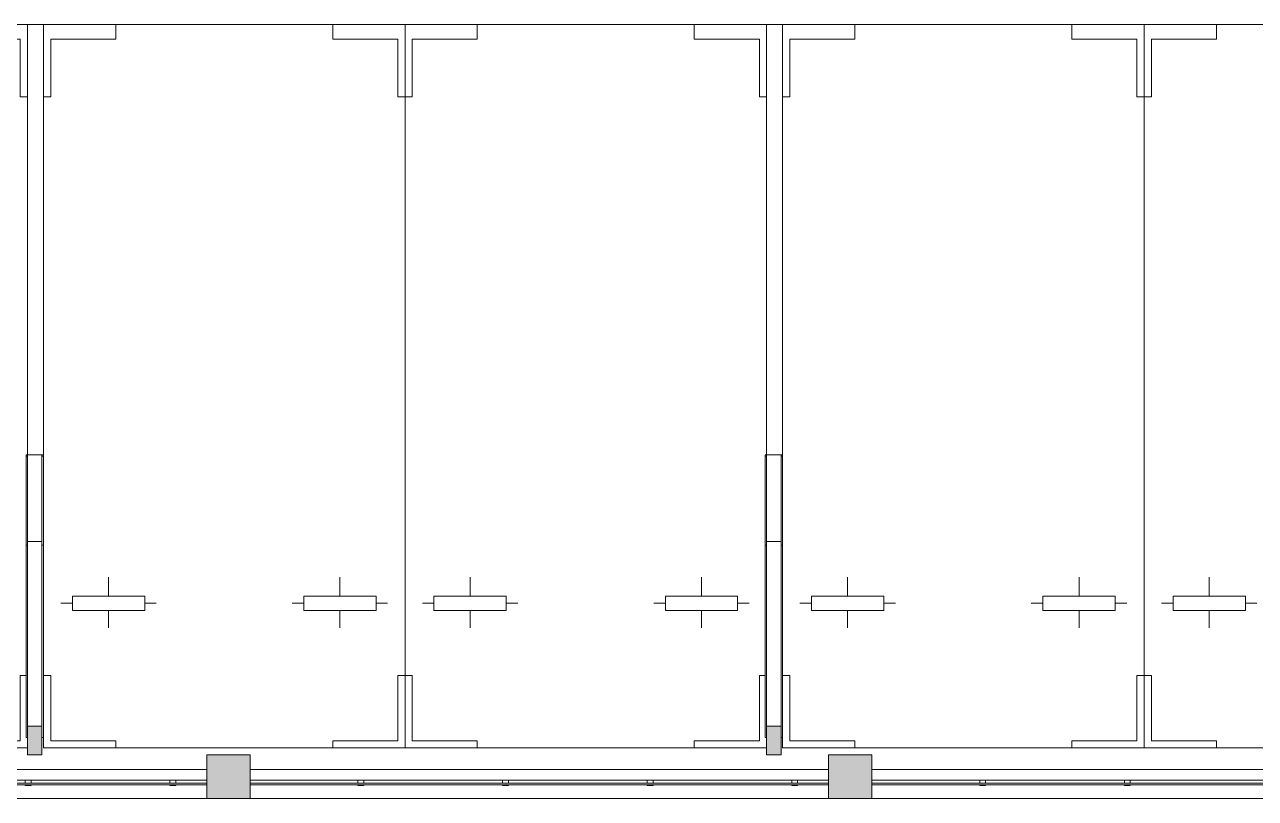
# Model space of a CAD drawing. Header units: millimetres. Extents: x 5356 to 209803, y -16346 to 109894.
# Drawn here: x 94543 to 103053, y 7888 to 13237 of the extents above; entities that cross this region are included whole.
import ezdxf

# ---------------------------------------------------------------- set-up
doc = ezdxf.new("R2010")
doc.units = ezdxf.units.MM
doc.linetypes.add('Double dash', pattern=[41.999998, 12, -6, 6, -6, 6, -6])
for name, color, linetype, lineweight in [('A-FLOR', 192, 'Continuous', 9), ('A-FLOR-HRAL', 11, 'Continuous', 9), ('A-WALL', 113, 'Continuous', 9), ('C-PRKG', 70, 'Continuous', 9), ('C-PROP-LINE', 91, 'Double dash', 18), ('S-COLS', 52, 'Continuous', 9), ('S-COLS-1', 254, 'Continuous', 5), ('S-COLS-3', 9, 'Continuous', 9), ('S-COLS-4', 52, 'Continuous', 18)]:
    doc.layers.add(name, color=color, linetype=linetype, lineweight=lineweight)

# ---------------------------------------------------------------- blocks, each defined once
blk = doc.blocks.new('NBS_CLDPhysicalSecuritySystems_MtlMeshPnlFncngSym_CLDModsecSecurusS3_InfillPanel - NBS_CLDPhysicalSecuritySystems_MtlMeshPnlFncngSym_CLDModsecSecurusS2_InfillPanel-2369496-TKCS_MB ĐỊNH VỊ MỐC TỌA ĐỘ CÔNG TRÌNH')
at = {"layer": 'A-FLOR-HRAL'}
for p, q in [((0, 6), (4000, 6)), ((214, 11), (254, 11)), ((214, 6), (214, 11)), ((254, 11), (254, 6)), ((1214, 11), (1254, 11)), ((1214, 6), (1214, 11)), ((1254, 11), (1254, 6)), ((2214, 11), (2254, 11)), ((2214, 6), (2214, 11)), ((2254, 11), (2254, 6)), ((3214, 11), (3254, 11)), ((3214, 6), (3214, 11)), ((3254, 11), (3254, 6)), ((4000, -6), (0, -6)), ((0, -27), (218, -27)), ((214, -23), (214, -6)), ((250, -27), (218, -27)), ((250, -27), (1218, -27)), ((254, -6), (254, -23)), ((1214, -23), (1214, -6)), ((1250, -27), (1218, -27)), ((1250, -27), (2218, -27)), ((1254, -6), (1254, -23)), ((2214, -23), (2214, -6)), ((2250, -27), (2218, -27)), ((2250, -27), (3218, -27)), ((2254, -6), (2254, -23)), ((3214, -23), (3214, -6)), ((3250, -27), (3218, -27)), ((3250, -27), (4000, -27)), ((3254, -6), (3254, -23))]:
    blk.add_line(p, q, dxfattribs=at)
for centre, start, end in [((218, -23), 180, 270), ((250, -23), 270, 0), ((1218, -23), 180, 270), ((1250, -23), 270, 0), ((2218, -23), 180, 270), ((2250, -23), 270, 0), ((3218, -23), 180, 270), ((3250, -23), 270, 0)]:
    blk.add_arc(centre, 4, start, end, dxfattribs=at)
blk = doc.blocks.new('TRỤ ĐỂ XE ĐẦU HỒI - TRỤ ĐỂ XE ĐẦU HỒI-2550560-TKCS_MB ĐỊNH VỊ MỐC TỌA ĐỘ CÔNG TRÌNH')
at = {"layer": 'S-COLS-3'}
blk.add_hatch(color=256, dxfattribs=at).paths.add_polyline_path([(-50, 100), (-50, -100), (50, -100), (50, 100)])
at = {"layer": 'S-COLS'}
for p, q in [((-60, -1349.5), (-60, -20)), ((-50, -20), (-60, -20)), ((-50, -1349.5), (-50, -20)), ((50, -1349.5), (50, -20)), ((60, -20), (50, -20)), ((60, -1349.5), (60, -20)), ((50, -100), (-50, -100)), ((-60, -1966.3), (-60, -1349.5)), ((-50, -1349.5), (-60, -1349.5)), ((-50, -1966.3), (-50, -1349.5)), ((50, -1966.3), (50, -1349.5)), ((60, -1349.5), (50, -1349.5)), ((60, -1966.3), (60, -1349.5)), ((-50, -1374.7), (50, -1374.7)), ((-50, -1966.3), (-60, -1966.3)), ((-60, -1966.3), (-60, -1975.4)), ((-60, -1975.4), (60, -1975.4)), ((-50, -1974.4), (-50, -1966.3)), ((-50, -1974.4), (50, -1974.4)), ((60, -1966.3), (50, -1966.3)), ((50, -1974.4), (50, -1966.3)), ((60, -1975.4), (60, -1966.3))]:
    blk.add_line(p, q, dxfattribs=at)
at = {"layer": 'S-COLS-4'}
for p, q in [((-50, 100), (-50, -20)), ((50, 100), (-50, 100)), ((50, -20), (50, 100))]:
    blk.add_line(p, q, dxfattribs=at)
blk = doc.blocks.new('xe oto1 - xe oto-V346-TKCS_MB ĐỊNH VỊ MỐC TỌA ĐỘ CÔNG TRÌNH')
at = {"layer": 'C-PRKG'}
for p, q in [((-2000, 5000), (-2500, 5000)), ((0, 5000), (-2500, 5000)), ((-2450, 4500), (-2450, 4950)), ((-2450, 4950), (-2000, 4950)), ((-2000, 4950), (-2000, 5000)), ((0, 5000), (-500, 5000)), ((-500, 5000), (-500, 4950)), ((-500, 4950), (-50, 4950)), ((-50, 4950), (-50, 4500)), ((0, 4500), (0, 5000)), ((0, 0), (0, 5000)), ((-2490, 4500), (-2450, 4500)), ((-50, 4500), (0, 4500)), ((0, 500), (0, 4500)), ((0, 4500), (0, 500)), ((-2050, 4170), (-2050, 4050)), ((-2050, 4170), (-2050, 4050)), ((-450, 4170), (-450, 4050)), ((-450, 4170), (-450, 4050)), ((-2300, 4000), (-2380, 4000)), ((-2300, 4000), (-2380, 4000)), ((-1800, 4050), (-2300, 4050)), ((-2300, 4050), (-2300, 3950)), ((-1800, 3950), (-1800, 4050)), ((-1720, 4000), (-1800, 4000)), ((-1720, 4000), (-1800, 4000)), ((-700, 4000), (-780, 4000)), ((-700, 4000), (-780, 4000)), ((-200, 4050), (-700, 4050)), ((-700, 4050), (-700, 3950)), ((-200, 3950), (-200, 4050)), ((-120, 4000), (-200, 4000)), ((-120, 4000), (-200, 4000)), ((-2300, 3950), (-1800, 3950)), ((-2050, 3950), (-2050, 3820)), ((-2050, 3950), (-2050, 3820)), ((-700, 3950), (-200, 3950)), ((-450, 3950), (-450, 3820)), ((-450, 3950), (-450, 3820)), ((-2500, 2973.4), (-2500, 0)), ((-2500, 500), (-2500, 2973.4)), ((-2500, 2973.4), (-2500, 500)), ((-2450, 500), (-2500, 500)), ((-2500, 500), (-2500, 0)), ((-2450, 100), (-2450, 500)), ((0, 500), (-50, 500)), ((-50, 500), (-50, 100)), ((0, 0), (0, 500)), ((-2000, 100), (-2450, 100)), ((-2000, 0), (-2000, 100)), ((-500, 100), (-500, 0)), ((-50, 100), (-500, 100)), ((-2500, 0), (-2000, 0)), ((-2500, 0), (0, 0)), ((-500, 0), (0, 0))]:
    blk.add_line(p, q, dxfattribs=at)
blk = doc.blocks.new('xe oto1 - xe oto-V345-TKCS_MB ĐỊNH VỊ MỐC TỌA ĐỘ CÔNG TRÌNH')
at = {"layer": 'C-PRKG'}
for p, q in [((-2000, 5000), (-2500, 5000)), ((-2500, 5000), (-2500, 4500)), ((-2500, 5000), (-2500, 0)), ((0, 5000), (-2500, 5000)), ((-2450, 4500), (-2450, 4950)), ((-2450, 4950), (-2000, 4950)), ((-2000, 4950), (-2000, 5000)), ((0, 5000), (-500, 5000)), ((-500, 5000), (-500, 4950)), ((-500, 4950), (-50, 4950)), ((-50, 4950), (-50, 4500)), ((0, 4500), (0, 5000)), ((0, 0), (0, 5000)), ((-2500, 4500), (-2450, 4500)), ((-2500, 500), (-2500, 4500)), ((-2500, 4500), (-2500, 500)), ((-50, 4500), (0, 4500)), ((0, 500), (0, 4500)), ((0, 4500), (0, 500)), ((-2050, 4170), (-2050, 4050)), ((-2050, 4170), (-2050, 4050)), ((-450, 4170), (-450, 4050)), ((-450, 4170), (-450, 4050)), ((-2300, 4000), (-2380, 4000)), ((-2300, 4000), (-2380, 4000)), ((-1800, 4050), (-2300, 4050)), ((-2300, 4050), (-2300, 3950)), ((-1800, 3950), (-1800, 4050)), ((-1720, 4000), (-1800, 4000)), ((-1720, 4000), (-1800, 4000)), ((-700, 4000), (-780, 4000)), ((-700, 4000), (-780, 4000)), ((-200, 4050), (-700, 4050)), ((-700, 4050), (-700, 3950)), ((-200, 3950), (-200, 4050)), ((-120, 4000), (-200, 4000)), ((-120, 4000), (-200, 4000)), ((-2300, 3950), (-1800, 3950)), ((-2050, 3950), (-2050, 3820)), ((-2050, 3950), (-2050, 3820)), ((-700, 3950), (-200, 3950)), ((-450, 3950), (-450, 3820)), ((-450, 3950), (-450, 3820)), ((-2450, 500), (-2500, 500)), ((-2500, 500), (-2500, 0)), ((-2450, 100), (-2450, 500)), ((0, 500), (-50, 500)), ((-50, 500), (-50, 100)), ((0, 0), (0, 500)), ((-2000, 100), (-2450, 100)), ((-2000, 0), (-2000, 100)), ((-500, 100), (-500, 0)), ((-50, 100), (-500, 100)), ((-2500, 0), (-2000, 0)), ((-2500, 0), (0, 0)), ((-500, 0), (0, 0))]:
    blk.add_line(p, q, dxfattribs=at)
blk = doc.blocks.new('Family - ___-1476882-TKCS_MB ĐỊNH VỊ MỐC TỌA ĐỘ CÔNG TRÌNH')
at = {"layer": 'C-PROP-LINE'}
blk.add_line((26103.5, 7888.2), (134801.5, 7888.2), dxfattribs=at)

msp = doc.modelspace()

# ---------------------------------------------------------------- hatches: boundary and pattern name
at = {"layer": 'S-COLS-1'}
for points in [[(95801.6, 7888.2), (96101.6, 7888.2), (96101.6, 8188.2), (95801.6, 8188.2)], [(100101.6, 7888.2), (100401.6, 7888.2), (100401.6, 8188.2), (100101.6, 8188.2)]]:
    msp.add_hatch(color=256, dxfattribs=at).paths.add_polyline_path(points)

# ---------------------------------------------------------------- linework, layer by layer
at = {"layer": 'A-FLOR'}
for p, q in [((94562.8, 13236.9), (94672.9, 13236.9)), ((95172.9, 13236.9), (96672.9, 13236.9)), ((97672.9, 13236.9), (99172.9, 13236.9)), ((99672.9, 13236.9), (99783.1, 13236.9)), ((100283.1, 13236.9), (101783.1, 13236.9)), ((102783.1, 13236.9), (104283.1, 13236.9))]:
    msp.add_line(p, q, dxfattribs=at)
at = {"layer": 'A-WALL'}
for p, q in [((91801.6, 8088.2), (95801.6, 8088.2)), ((96101.6, 8088.2), (100101.6, 8088.2)), ((100401.6, 8088.2), (104401.6, 8088.2)), ((95801.6, 7888.2), (91801.6, 7888.2)), ((100101.6, 7888.2), (96101.6, 7888.2)), ((104401.6, 7888.2), (100401.6, 7888.2))]:
    msp.add_line(p, q, dxfattribs=at)
at = {"layer": 'S-COLS-4'}
for p, q in [((96101.6, 8188.2), (95801.6, 8188.2)), ((95801.6, 8188.2), (95801.6, 7888.2)), ((96101.6, 7888.2), (96101.6, 8188.2)), ((100401.6, 8188.2), (100101.6, 8188.2)), ((100101.6, 8188.2), (100101.6, 7888.2)), ((100401.6, 7888.2), (100401.6, 8188.2)), ((95801.6, 7888.2), (96101.6, 7888.2)), ((100101.6, 7888.2), (100401.6, 7888.2))]:
    msp.add_line(p, q, dxfattribs=at)

# ---------------------------------------------------------------- block references
at = {"layer": 'A-FLOR-HRAL', "rotation": 180}
for p in [(95801.6, 7988.2), (100101.6, 7988.2), (104401.6, 7988.2)]:
    msp.add_blockref('NBS_CLDPhysicalSecuritySystems_MtlMeshPnlFncngSym_CLDModsecSecurusS3_InfillPanel - NBS_CLDPhysicalSecuritySystems_MtlMeshPnlFncngSym_CLDModsecSecurusS2_InfillPanel-2369496-TKCS_MB ĐỊNH VỊ MỐC TỌA ĐỘ CÔNG TRÌNH', p, dxfattribs=at)
at = {"layer": 'C-PRKG', "rotation": 180}
for name, p in [('xe oto1 - xe oto-V346-TKCS_MB ĐỊNH VỊ MỐC TỌA ĐỘ CÔNG TRÌNH', (92062.8, 13236.9)), ('xe oto1 - xe oto-V345-TKCS_MB ĐỊNH VỊ MỐC TỌA ĐỘ CÔNG TRÌNH', (94672.9, 13236.9)), ('xe oto1 - xe oto-V346-TKCS_MB ĐỊNH VỊ MỐC TỌA ĐỘ CÔNG TRÌNH', (97172.9, 13236.9)), ('xe oto1 - xe oto-V345-TKCS_MB ĐỊNH VỊ MỐC TỌA ĐỘ CÔNG TRÌNH', (99783.1, 13236.9)), ('xe oto1 - xe oto-V346-TKCS_MB ĐỊNH VỊ MỐC TỌA ĐỘ CÔNG TRÌNH', (102283.1, 13236.9))]:
    msp.add_blockref(name, p, dxfattribs=at)
at = {"layer": 'C-PROP-LINE'}
msp.add_blockref('Family - ___-1476882-TKCS_MB ĐỊNH VỊ MỐC TỌA ĐỘ CÔNG TRÌNH', (0, 0), dxfattribs=at)
at = {"layer": 'S-COLS', "rotation": 180}
for p in [(94612.8, 8288.2), (99722.9, 8288.2)]:
    msp.add_blockref('TRỤ ĐỂ XE ĐẦU HỒI - TRỤ ĐỂ XE ĐẦU HỒI-2550560-TKCS_MB ĐỊNH VỊ MỐC TỌA ĐỘ CÔNG TRÌNH', p, dxfattribs=at)

doc.saveas('drawing.dxf')
